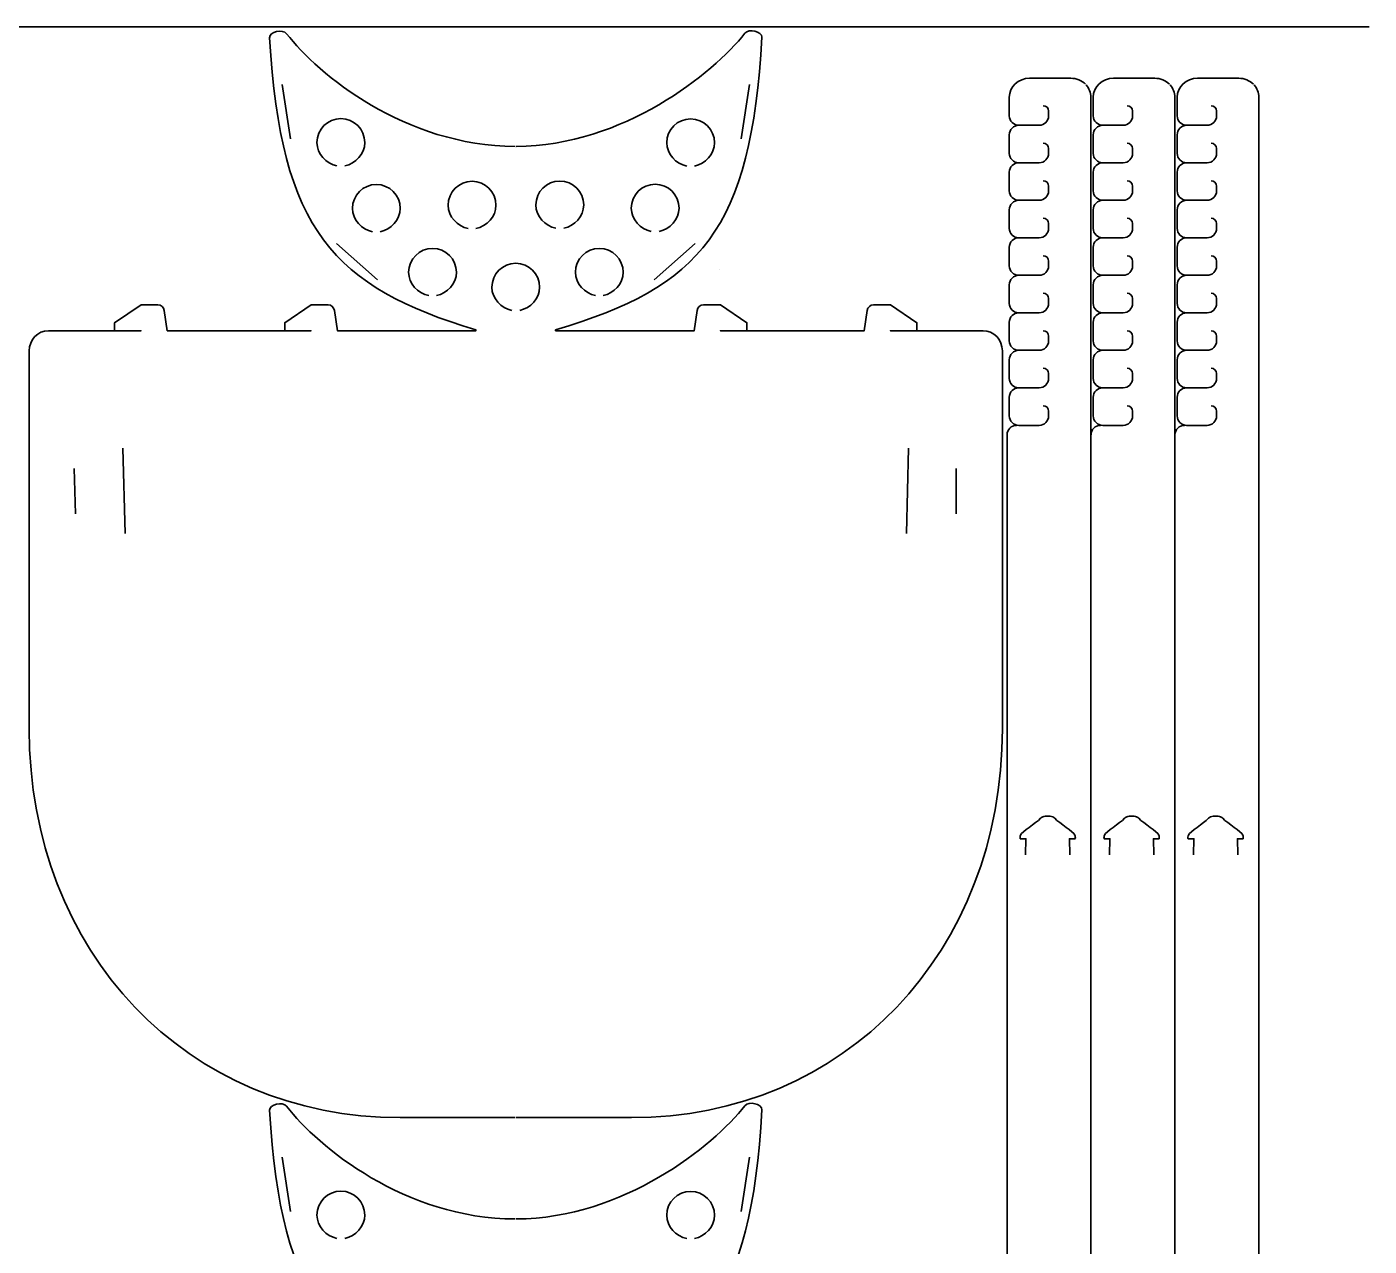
# Model space of a CAD drawing. Header units: inches. Extents: x 2019 to 3086, y -2762 to -1970.
# Drawn here: x 2665 to 3086.3, y -2385.7 to -2003.1 of the extents above; entities that cross this region are included whole.
import ezdxf

# ---------------------------------------------------------------- set-up
doc = ezdxf.new("R2010")
doc.units = ezdxf.units.IN
doc.header["$MEASUREMENT"] = 0
doc.layers.add('Layer 1', color=7, linetype='Continuous')

msp = doc.modelspace()

# ---------------------------------------------------------------- linework, layer by layer
at = {"layer": 'Layer 1', "color": 240, "lineweight": 35, "true_color": 0xed1c24}
msp.add_lwpolyline([(2019.47, -2003.07), (3086.27, -2003.07)], dxfattribs=at)
at = {"layer": 'Layer 1', "color": 179, "lineweight": 35, "true_color": 0x231f20}
for points in [[(2747.74, -2038.22), (2745.13, -2021.16)], [(2889.16, -2038.22), (2891.77, -2021.16)], [(2775.06, -2082.47), (2762.15, -2071.01)], [(2861.84, -2082.47), (2874.75, -2071.01)], [(2882.51, -2079.33), (2882.51, -2079.33)], [(2805.95, -2098.16), (2805.95, -2098.16)], [(2695.16, -2135.25), (2695.82, -2162.01)], [(2941.74, -2135.23), (2941.09, -2162)], [(2679.87, -2141.63), (2680.25, -2155.89)], [(2956.69, -2141.65), (2956.65, -2155.87)], [(2747.74, -2374.77), (2745.13, -2357.7)], [(2889.16, -2374.77), (2891.77, -2357.7)]]:
    msp.add_lwpolyline(points, dxfattribs=at)
for points, knots in [([(2818.25, -2040.57), (2783.63, -2040.48), (2756.4, -2017.96), (2746.53, -2005.22), (2745.36, -2003.71), (2741.08, -2004.56), (2741.19, -2006.48), (2744.66, -2066.98), (2761.36, -2084.66), (2805.95, -2098.16), (2805.95, -2098.16), (2805.95, -2098.42), (2805.95, -2098.42), (2805.95, -2098.42), (2762.46, -2098.42), (2762.46, -2098.42), (2762.46, -2098.42), (2762.46, -2098.41), (2762.46, -2098.41), (2762.46, -2098.41), (2761.53, -2092.03), (2761.53, -2092.03), (2761.39, -2091.05), (2760.54, -2090.32), (2759.55, -2090.32), (2759.55, -2090.32), (2754.24, -2090.32), (2754.24, -2090.32), (2754.24, -2090.32), (2745.93, -2095.94), (2745.93, -2095.94), (2745.93, -2095.94), (2745.93, -2098.41), (2745.93, -2098.41), (2745.93, -2098.41), (2754.24, -2098.41), (2754.24, -2098.41), (2754.24, -2098.41), (2754.24, -2098.42), (2754.24, -2098.42), (2754.24, -2098.42), (2709.08, -2098.42), (2709.08, -2098.42), (2709.08, -2098.42), (2709.08, -2098.41), (2709.08, -2098.41), (2709.08, -2098.41), (2708.14, -2092.03), (2708.14, -2092.03), (2708, -2091.05), (2707.16, -2090.32), (2706.17, -2090.32), (2706.17, -2090.32), (2700.86, -2090.32), (2700.86, -2090.32), (2700.86, -2090.32), (2692.55, -2095.94), (2692.55, -2095.94), (2692.55, -2095.94), (2692.55, -2098.41), (2692.55, -2098.41), (2692.55, -2098.41), (2700.86, -2098.41), (2700.86, -2098.41), (2700.86, -2098.41), (2700.86, -2098.42), (2700.86, -2098.42), (2700.86, -2098.42), (2671.8, -2098.42), (2671.8, -2098.42), (2668.46, -2098.42), (2665.75, -2101.26), (2665.75, -2104.77), (2665.75, -2104.77), (2665.75, -2223.34), (2665.75, -2223.34), (2665.75, -2293.48), (2715.37, -2345.34), (2782.17, -2345.34), (2782.17, -2345.34), (2818.29, -2345.34), (2818.29, -2345.34)], [0, 0, 0, 0, 1, 1, 1, 2, 2, 2, 3, 3, 3, 4, 4, 4, 5, 5, 5, 6, 6, 6, 7, 7, 7, 8, 8, 8, 9, 9, 9, 10, 10, 10, 11, 11, 11, 12, 12, 12, 13, 13, 13, 14, 14, 14, 15, 15, 15, 16, 16, 16, 17, 17, 17, 18, 18, 18, 19, 19, 19, 20, 20, 20, 21, 21, 21, 22, 22, 22, 23, 23, 23, 24, 24, 24, 25, 25, 25, 26, 26, 26, 27, 27, 27, 27]), ([(2818.59, -2345.34), (2818.59, -2345.34), (2854.74, -2345.34), (2854.74, -2345.34), (2921.54, -2345.34), (2971.15, -2293.48), (2971.15, -2223.34), (2971.15, -2223.34), (2971.15, -2104.77), (2971.15, -2104.77), (2971.15, -2101.26), (2968.44, -2098.42), (2965.1, -2098.42), (2965.1, -2098.42), (2936.04, -2098.42), (2936.04, -2098.42), (2936.04, -2098.42), (2936.04, -2098.41), (2936.04, -2098.41), (2936.04, -2098.41), (2944.36, -2098.41), (2944.36, -2098.41), (2944.36, -2098.41), (2944.36, -2095.94), (2944.36, -2095.94), (2944.36, -2095.94), (2936.04, -2090.32), (2936.04, -2090.32), (2936.04, -2090.32), (2930.74, -2090.32), (2930.74, -2090.32), (2929.75, -2090.32), (2928.9, -2091.05), (2928.76, -2092.03), (2928.76, -2092.03), (2927.82, -2098.41), (2927.82, -2098.41), (2927.82, -2098.41), (2927.82, -2098.42), (2927.82, -2098.42), (2927.82, -2098.42), (2882.66, -2098.42), (2882.66, -2098.42), (2882.66, -2098.42), (2882.66, -2098.41), (2882.66, -2098.41), (2882.66, -2098.41), (2890.97, -2098.41), (2890.97, -2098.41), (2890.97, -2098.41), (2890.97, -2095.94), (2890.97, -2095.94), (2890.97, -2095.94), (2882.66, -2090.32), (2882.66, -2090.32), (2882.66, -2090.32), (2877.35, -2090.32), (2877.35, -2090.32), (2876.36, -2090.32), (2875.52, -2091.05), (2875.38, -2092.03), (2875.38, -2092.03), (2874.44, -2098.41), (2874.44, -2098.41), (2874.44, -2098.41), (2874.44, -2098.42), (2874.44, -2098.42), (2874.44, -2098.42), (2830.95, -2098.42), (2830.95, -2098.42), (2830.95, -2098.42), (2830.95, -2098.16), (2830.95, -2098.16), (2876.54, -2084.66), (2892.24, -2066.83), (2895.72, -2006.33), (2895.74, -2004.43), (2891.57, -2003.57), (2890.39, -2005.06), (2880.36, -2017.67), (2852.29, -2040.48), (2818.55, -2040.57)], [0, 0, 0, 0, 1, 1, 1, 2, 2, 2, 3, 3, 3, 4, 4, 4, 5, 5, 5, 6, 6, 6, 7, 7, 7, 8, 8, 8, 9, 9, 9, 10, 10, 10, 11, 11, 11, 12, 12, 12, 13, 13, 13, 14, 14, 14, 15, 15, 15, 16, 16, 16, 17, 17, 17, 18, 18, 18, 19, 19, 19, 20, 20, 20, 21, 21, 21, 22, 22, 22, 23, 23, 23, 24, 24, 24, 25, 25, 25, 26, 26, 26, 27, 27, 27, 27]), ([(2983.97, -2027.81), (2984.91, -2027.81), (2985.67, -2028.57), (2985.67, -2029.5), (2985.67, -2029.5), (2985.67, -2030.99), (2985.67, -2030.99), (2985.67, -2032.63), (2984.34, -2033.95), (2982.71, -2033.95), (2982.71, -2033.95), (2976.29, -2033.95), (2976.29, -2033.95), (2974.66, -2033.95), (2973.33, -2032.63), (2973.33, -2030.99), (2973.33, -2030.99), (2973.33, -2030.86), (2973.33, -2030.86), (2973.33, -2030.86), (2973.33, -2030.99), (2973.33, -2030.99), (2973.33, -2030.99), (2973.33, -2025.15), (2973.33, -2025.15), (2973.33, -2025.15), (2973.34, -2025.11), (2973.34, -2025.11), (2973.34, -2025.11), (2973.34, -2025.15), (2973.34, -2025.15), (2973.34, -2021.86), (2976.18, -2019.2), (2979.69, -2019.2), (2979.69, -2019.2), (2979.68, -2019.2), (2979.68, -2019.2), (2979.68, -2019.2), (2992.62, -2019.2), (2992.62, -2019.2), (2994.44, -2019.2), (2996.08, -2019.92), (2997.24, -2021.07)], [0, 0, 0, 0, 1, 1, 1, 2, 2, 2, 3, 3, 3, 4, 4, 4, 5, 5, 5, 6, 6, 6, 7, 7, 7, 8, 8, 8, 9, 9, 9, 10, 10, 10, 11, 11, 11, 12, 12, 12, 13, 13, 13, 14, 14, 14, 14]), ([(2998.97, -2601.43), (2998.97, -2601.43), (2998.97, -2025.15), (2998.97, -2025.15), (2998.97, -2023.71), (2998.35, -2022.32), (2997.45, -2021.29)], [0, 0, 0, 0, 1, 1, 1, 2, 2, 2, 2]), ([(3010.32, -2027.81), (3011.26, -2027.81), (3012.02, -2028.57), (3012.02, -2029.5), (3012.02, -2029.5), (3012.02, -2030.99), (3012.02, -2030.99), (3012.02, -2032.63), (3010.69, -2033.95), (3009.05, -2033.95), (3009.05, -2033.95), (3002.64, -2033.95), (3002.64, -2033.95), (3001, -2033.95), (2999.68, -2032.63), (2999.68, -2030.99), (2999.68, -2030.99), (2999.68, -2030.86), (2999.68, -2030.86), (2999.68, -2030.86), (2999.68, -2030.99), (2999.68, -2030.99), (2999.68, -2030.99), (2999.68, -2025.15), (2999.68, -2025.15), (2999.68, -2025.15), (2999.68, -2025.11), (2999.68, -2025.11), (2999.68, -2025.11), (2999.68, -2025.15), (2999.68, -2025.15), (2999.68, -2021.86), (3002.53, -2019.2), (3006.03, -2019.2), (3006.03, -2019.2), (3006.02, -2019.2), (3006.02, -2019.2), (3006.02, -2019.2), (3018.97, -2019.2), (3018.97, -2019.2), (3020.79, -2019.2), (3022.43, -2019.92), (3023.59, -2021.07)], [0, 0, 0, 0, 1, 1, 1, 2, 2, 2, 3, 3, 3, 4, 4, 4, 5, 5, 5, 6, 6, 6, 7, 7, 7, 8, 8, 8, 9, 9, 9, 10, 10, 10, 11, 11, 11, 12, 12, 12, 13, 13, 13, 14, 14, 14, 14]), ([(3025.32, -2601.43), (3025.32, -2601.43), (3025.32, -2025.15), (3025.32, -2025.15), (3025.32, -2023.71), (3024.7, -2022.32), (3023.79, -2021.29)], [0, 0, 0, 0, 1, 1, 1, 2, 2, 2, 2]), ([(3036.67, -2027.81), (3037.61, -2027.81), (3038.37, -2028.57), (3038.37, -2029.5), (3038.37, -2029.5), (3038.37, -2030.99), (3038.37, -2030.99), (3038.37, -2032.63), (3037.04, -2033.95), (3035.4, -2033.95), (3035.4, -2033.95), (3028.99, -2033.95), (3028.99, -2033.95), (3027.35, -2033.95), (3026.02, -2032.63), (3026.02, -2030.99), (3026.02, -2030.99), (3026.02, -2030.86), (3026.02, -2030.86), (3026.02, -2030.86), (3026.02, -2030.99), (3026.02, -2030.99), (3026.02, -2030.99), (3026.02, -2025.15), (3026.02, -2025.15), (3026.02, -2025.15), (3026.03, -2025.11), (3026.03, -2025.11), (3026.03, -2025.11), (3026.03, -2025.15), (3026.03, -2025.15), (3026.03, -2021.86), (3028.88, -2019.2), (3032.38, -2019.2), (3032.38, -2019.2), (3032.37, -2019.2), (3032.37, -2019.2), (3032.37, -2019.2), (3045.32, -2019.2), (3045.32, -2019.2), (3047.14, -2019.2), (3048.78, -2019.92), (3049.93, -2021.07)], [0, 0, 0, 0, 1, 1, 1, 2, 2, 2, 3, 3, 3, 4, 4, 4, 5, 5, 5, 6, 6, 6, 7, 7, 7, 8, 8, 8, 9, 9, 9, 10, 10, 10, 11, 11, 11, 12, 12, 12, 13, 13, 13, 14, 14, 14, 14]), ([(3051.67, -2601.43), (3051.67, -2601.43), (3051.67, -2025.15), (3051.67, -2025.15), (3051.67, -2023.71), (3051.05, -2022.32), (3050.14, -2021.29)], [0, 0, 0, 0, 1, 1, 1, 2, 2, 2, 2]), ([(2764.8, -2046.7), (2768.18, -2045.97), (2771.07, -2042.97), (2771.07, -2039.37), (2771.07, -2035.23), (2767.72, -2031.87), (2763.57, -2031.87), (2759.43, -2031.87), (2756.07, -2035.23), (2756.07, -2039.37), (2756.07, -2042.97), (2758.96, -2045.97), (2762.34, -2046.7)], [0, 0, 0, 0, 1, 1, 1, 2, 2, 2, 3, 3, 3, 4, 4, 4, 4]), ([(2874.56, -2046.77), (2877.94, -2046.04), (2880.83, -2043.03), (2880.83, -2039.44), (2880.83, -2035.29), (2877.47, -2031.94), (2873.33, -2031.94), (2869.19, -2031.94), (2865.83, -2035.29), (2865.83, -2039.44), (2865.83, -2043.03), (2868.72, -2046.04), (2872.1, -2046.77)], [0, 0, 0, 0, 1, 1, 1, 2, 2, 2, 3, 3, 3, 4, 4, 4, 4]), ([(2983.97, -2039.58), (2984.91, -2039.58), (2985.67, -2040.34), (2985.67, -2041.27), (2985.67, -2041.27), (2985.67, -2042.76), (2985.67, -2042.76), (2985.67, -2044.39), (2984.34, -2045.72), (2982.71, -2045.72), (2982.71, -2045.72), (2976.29, -2045.72), (2976.29, -2045.72), (2974.66, -2045.72), (2973.33, -2044.39), (2973.33, -2042.76), (2973.33, -2042.76), (2973.33, -2042.63), (2973.33, -2042.63), (2973.33, -2042.63), (2973.33, -2042.76), (2973.33, -2042.76), (2973.33, -2042.76), (2973.33, -2036.92), (2973.33, -2036.92), (2973.33, -2035.28), (2974.66, -2033.95), (2976.29, -2033.95)], [0, 0, 0, 0, 1, 1, 1, 2, 2, 2, 3, 3, 3, 4, 4, 4, 5, 5, 5, 6, 6, 6, 7, 7, 7, 8, 8, 8, 9, 9, 9, 9]), ([(3010.32, -2039.58), (3011.26, -2039.58), (3012.02, -2040.34), (3012.02, -2041.27), (3012.02, -2041.27), (3012.02, -2042.76), (3012.02, -2042.76), (3012.02, -2044.39), (3010.69, -2045.72), (3009.05, -2045.72), (3009.05, -2045.72), (3002.64, -2045.72), (3002.64, -2045.72), (3001, -2045.72), (2999.68, -2044.39), (2999.68, -2042.76), (2999.68, -2042.76), (2999.68, -2042.63), (2999.68, -2042.63), (2999.68, -2042.63), (2999.68, -2042.76), (2999.68, -2042.76), (2999.68, -2042.76), (2999.68, -2036.92), (2999.68, -2036.92), (2999.68, -2035.28), (3001, -2033.95), (3002.64, -2033.95)], [0, 0, 0, 0, 1, 1, 1, 2, 2, 2, 3, 3, 3, 4, 4, 4, 5, 5, 5, 6, 6, 6, 7, 7, 7, 8, 8, 8, 9, 9, 9, 9]), ([(3036.67, -2039.58), (3037.61, -2039.58), (3038.37, -2040.34), (3038.37, -2041.27), (3038.37, -2041.27), (3038.37, -2042.76), (3038.37, -2042.76), (3038.37, -2044.39), (3037.04, -2045.72), (3035.4, -2045.72), (3035.4, -2045.72), (3028.99, -2045.72), (3028.99, -2045.72), (3027.35, -2045.72), (3026.02, -2044.39), (3026.02, -2042.76), (3026.02, -2042.76), (3026.02, -2042.63), (3026.02, -2042.63), (3026.02, -2042.63), (3026.02, -2042.76), (3026.02, -2042.76), (3026.02, -2042.76), (3026.02, -2036.92), (3026.02, -2036.92), (3026.02, -2035.28), (3027.35, -2033.95), (3028.99, -2033.95)], [0, 0, 0, 0, 1, 1, 1, 2, 2, 2, 3, 3, 3, 4, 4, 4, 5, 5, 5, 6, 6, 6, 7, 7, 7, 8, 8, 8, 9, 9, 9, 9]), ([(2983.97, -2051.35), (2984.91, -2051.35), (2985.67, -2052.11), (2985.67, -2053.04), (2985.67, -2053.04), (2985.67, -2054.53), (2985.67, -2054.53), (2985.67, -2056.16), (2984.34, -2057.49), (2982.71, -2057.49), (2982.71, -2057.49), (2976.29, -2057.49), (2976.29, -2057.49), (2974.66, -2057.49), (2973.33, -2056.16), (2973.33, -2054.53), (2973.33, -2054.53), (2973.33, -2054.4), (2973.33, -2054.4), (2973.33, -2054.4), (2973.33, -2054.53), (2973.33, -2054.53), (2973.33, -2054.53), (2973.33, -2048.69), (2973.33, -2048.69), (2973.33, -2047.05), (2974.66, -2045.72), (2976.29, -2045.72)], [0, 0, 0, 0, 1, 1, 1, 2, 2, 2, 3, 3, 3, 4, 4, 4, 5, 5, 5, 6, 6, 6, 7, 7, 7, 8, 8, 8, 9, 9, 9, 9]), ([(3010.32, -2051.35), (3011.26, -2051.35), (3012.02, -2052.11), (3012.02, -2053.04), (3012.02, -2053.04), (3012.02, -2054.53), (3012.02, -2054.53), (3012.02, -2056.16), (3010.69, -2057.49), (3009.05, -2057.49), (3009.05, -2057.49), (3002.64, -2057.49), (3002.64, -2057.49), (3001, -2057.49), (2999.68, -2056.16), (2999.68, -2054.53), (2999.68, -2054.53), (2999.68, -2054.4), (2999.68, -2054.4), (2999.68, -2054.4), (2999.68, -2054.53), (2999.68, -2054.53), (2999.68, -2054.53), (2999.68, -2048.69), (2999.68, -2048.69), (2999.68, -2047.05), (3001, -2045.72), (3002.64, -2045.72)], [0, 0, 0, 0, 1, 1, 1, 2, 2, 2, 3, 3, 3, 4, 4, 4, 5, 5, 5, 6, 6, 6, 7, 7, 7, 8, 8, 8, 9, 9, 9, 9]), ([(3036.67, -2051.35), (3037.61, -2051.35), (3038.37, -2052.11), (3038.37, -2053.04), (3038.37, -2053.04), (3038.37, -2054.53), (3038.37, -2054.53), (3038.37, -2056.16), (3037.04, -2057.49), (3035.4, -2057.49), (3035.4, -2057.49), (3028.99, -2057.49), (3028.99, -2057.49), (3027.35, -2057.49), (3026.02, -2056.16), (3026.02, -2054.53), (3026.02, -2054.53), (3026.02, -2054.4), (3026.02, -2054.4), (3026.02, -2054.4), (3026.02, -2054.53), (3026.02, -2054.53), (3026.02, -2054.53), (3026.02, -2048.69), (3026.02, -2048.69), (3026.02, -2047.05), (3027.35, -2045.72), (3028.99, -2045.72)], [0, 0, 0, 0, 1, 1, 1, 2, 2, 2, 3, 3, 3, 4, 4, 4, 5, 5, 5, 6, 6, 6, 7, 7, 7, 8, 8, 8, 9, 9, 9, 9]), ([(2833.5, -2066.29), (2836.88, -2065.57), (2839.77, -2062.56), (2839.77, -2058.96), (2839.77, -2054.82), (2836.41, -2051.46), (2832.27, -2051.46), (2828.13, -2051.46), (2824.77, -2054.82), (2824.77, -2058.96), (2824.77, -2062.56), (2827.66, -2065.57), (2831.04, -2066.29)], [0, 0, 0, 0, 1, 1, 1, 2, 2, 2, 3, 3, 3, 4, 4, 4, 4]), ([(2775.93, -2067.36), (2779.31, -2066.64), (2782.2, -2063.63), (2782.2, -2060.03), (2782.2, -2055.89), (2778.84, -2052.53), (2774.7, -2052.53), (2770.56, -2052.53), (2767.2, -2055.89), (2767.2, -2060.03), (2767.2, -2063.63), (2770.09, -2066.64), (2773.47, -2067.36)], [0, 0, 0, 0, 1, 1, 1, 2, 2, 2, 3, 3, 3, 4, 4, 4, 4]), ([(2805.97, -2066.36), (2809.35, -2065.64), (2812.24, -2062.63), (2812.24, -2059.03), (2812.24, -2054.89), (2808.89, -2051.53), (2804.74, -2051.53), (2800.6, -2051.53), (2797.24, -2054.89), (2797.24, -2059.03), (2797.24, -2062.63), (2800.13, -2065.64), (2803.51, -2066.36)], [0, 0, 0, 0, 1, 1, 1, 2, 2, 2, 3, 3, 3, 4, 4, 4, 4]), ([(2863.43, -2067.29), (2866.82, -2066.57), (2869.7, -2063.56), (2869.7, -2059.96), (2869.7, -2055.82), (2866.35, -2052.46), (2862.2, -2052.46), (2858.06, -2052.46), (2854.7, -2055.82), (2854.7, -2059.96), (2854.7, -2063.56), (2857.59, -2066.57), (2860.97, -2067.29)], [0, 0, 0, 0, 1, 1, 1, 2, 2, 2, 3, 3, 3, 4, 4, 4, 4]), ([(2983.97, -2063.12), (2984.91, -2063.12), (2985.67, -2063.88), (2985.67, -2064.81), (2985.67, -2064.81), (2985.67, -2066.3), (2985.67, -2066.3), (2985.67, -2067.93), (2984.34, -2069.26), (2982.71, -2069.26), (2982.71, -2069.26), (2976.29, -2069.26), (2976.29, -2069.26), (2974.66, -2069.26), (2973.33, -2067.93), (2973.33, -2066.3), (2973.33, -2066.3), (2973.33, -2066.17), (2973.33, -2066.17), (2973.33, -2066.17), (2973.33, -2066.3), (2973.33, -2066.3), (2973.33, -2066.3), (2973.33, -2060.46), (2973.33, -2060.46), (2973.33, -2058.82), (2974.66, -2057.49), (2976.29, -2057.49)], [0, 0, 0, 0, 1, 1, 1, 2, 2, 2, 3, 3, 3, 4, 4, 4, 5, 5, 5, 6, 6, 6, 7, 7, 7, 8, 8, 8, 9, 9, 9, 9]), ([(3010.32, -2063.12), (3011.26, -2063.12), (3012.02, -2063.88), (3012.02, -2064.81), (3012.02, -2064.81), (3012.02, -2066.3), (3012.02, -2066.3), (3012.02, -2067.93), (3010.69, -2069.26), (3009.05, -2069.26), (3009.05, -2069.26), (3002.64, -2069.26), (3002.64, -2069.26), (3001, -2069.26), (2999.68, -2067.93), (2999.68, -2066.3), (2999.68, -2066.3), (2999.68, -2066.17), (2999.68, -2066.17), (2999.68, -2066.17), (2999.68, -2066.3), (2999.68, -2066.3), (2999.68, -2066.3), (2999.68, -2060.46), (2999.68, -2060.46), (2999.68, -2058.82), (3001, -2057.49), (3002.64, -2057.49)], [0, 0, 0, 0, 1, 1, 1, 2, 2, 2, 3, 3, 3, 4, 4, 4, 5, 5, 5, 6, 6, 6, 7, 7, 7, 8, 8, 8, 9, 9, 9, 9]), ([(3036.67, -2063.12), (3037.61, -2063.12), (3038.37, -2063.88), (3038.37, -2064.81), (3038.37, -2064.81), (3038.37, -2066.3), (3038.37, -2066.3), (3038.37, -2067.93), (3037.04, -2069.26), (3035.4, -2069.26), (3035.4, -2069.26), (3028.99, -2069.26), (3028.99, -2069.26), (3027.35, -2069.26), (3026.02, -2067.93), (3026.02, -2066.3), (3026.02, -2066.3), (3026.02, -2066.17), (3026.02, -2066.17), (3026.02, -2066.17), (3026.02, -2066.3), (3026.02, -2066.3), (3026.02, -2066.3), (3026.02, -2060.46), (3026.02, -2060.46), (3026.02, -2058.82), (3027.35, -2057.49), (3028.99, -2057.49)], [0, 0, 0, 0, 1, 1, 1, 2, 2, 2, 3, 3, 3, 4, 4, 4, 5, 5, 5, 6, 6, 6, 7, 7, 7, 8, 8, 8, 9, 9, 9, 9]), ([(2983.97, -2074.88), (2984.91, -2074.88), (2985.67, -2075.64), (2985.67, -2076.58), (2985.67, -2076.58), (2985.67, -2078.07), (2985.67, -2078.07), (2985.67, -2079.7), (2984.34, -2081.03), (2982.71, -2081.03), (2982.71, -2081.03), (2976.29, -2081.03), (2976.29, -2081.03), (2974.66, -2081.03), (2973.33, -2079.7), (2973.33, -2078.07), (2973.33, -2078.07), (2973.33, -2077.94), (2973.33, -2077.94), (2973.33, -2077.94), (2973.33, -2078.07), (2973.33, -2078.07), (2973.33, -2078.07), (2973.33, -2072.23), (2973.33, -2072.23), (2973.33, -2070.59), (2974.66, -2069.26), (2976.29, -2069.26)], [0, 0, 0, 0, 1, 1, 1, 2, 2, 2, 3, 3, 3, 4, 4, 4, 5, 5, 5, 6, 6, 6, 7, 7, 7, 8, 8, 8, 9, 9, 9, 9]), ([(3010.32, -2074.88), (3011.26, -2074.88), (3012.02, -2075.64), (3012.02, -2076.58), (3012.02, -2076.58), (3012.02, -2078.07), (3012.02, -2078.07), (3012.02, -2079.7), (3010.69, -2081.03), (3009.05, -2081.03), (3009.05, -2081.03), (3002.64, -2081.03), (3002.64, -2081.03), (3001, -2081.03), (2999.68, -2079.7), (2999.68, -2078.07), (2999.68, -2078.07), (2999.68, -2077.94), (2999.68, -2077.94), (2999.68, -2077.94), (2999.68, -2078.07), (2999.68, -2078.07), (2999.68, -2078.07), (2999.68, -2072.23), (2999.68, -2072.23), (2999.68, -2070.59), (3001, -2069.26), (3002.64, -2069.26)], [0, 0, 0, 0, 1, 1, 1, 2, 2, 2, 3, 3, 3, 4, 4, 4, 5, 5, 5, 6, 6, 6, 7, 7, 7, 8, 8, 8, 9, 9, 9, 9]), ([(3036.67, -2074.88), (3037.61, -2074.88), (3038.37, -2075.64), (3038.37, -2076.58), (3038.37, -2076.58), (3038.37, -2078.07), (3038.37, -2078.07), (3038.37, -2079.7), (3037.04, -2081.03), (3035.4, -2081.03), (3035.4, -2081.03), (3028.99, -2081.03), (3028.99, -2081.03), (3027.35, -2081.03), (3026.02, -2079.7), (3026.02, -2078.07), (3026.02, -2078.07), (3026.02, -2077.94), (3026.02, -2077.94), (3026.02, -2077.94), (3026.02, -2078.07), (3026.02, -2078.07), (3026.02, -2078.07), (3026.02, -2072.23), (3026.02, -2072.23), (3026.02, -2070.59), (3027.35, -2069.26), (3028.99, -2069.26)], [0, 0, 0, 0, 1, 1, 1, 2, 2, 2, 3, 3, 3, 4, 4, 4, 5, 5, 5, 6, 6, 6, 7, 7, 7, 8, 8, 8, 9, 9, 9, 9]), ([(2793.57, -2087.42), (2796.96, -2086.7), (2799.84, -2083.69), (2799.84, -2080.09), (2799.84, -2075.95), (2796.49, -2072.59), (2792.34, -2072.59), (2788.2, -2072.59), (2784.84, -2075.95), (2784.84, -2080.09), (2784.84, -2083.69), (2787.73, -2086.7), (2791.12, -2087.42)], [0, 0, 0, 0, 1, 1, 1, 2, 2, 2, 3, 3, 3, 4, 4, 4, 4]), ([(2845.9, -2087.42), (2849.28, -2086.7), (2852.17, -2083.69), (2852.17, -2080.09), (2852.17, -2075.95), (2848.81, -2072.59), (2844.67, -2072.59), (2840.53, -2072.59), (2837.17, -2075.95), (2837.17, -2080.09), (2837.17, -2083.69), (2840.06, -2086.7), (2843.44, -2087.42)], [0, 0, 0, 0, 1, 1, 1, 2, 2, 2, 3, 3, 3, 4, 4, 4, 4]), ([(2819.68, -2092.08), (2823.06, -2091.35), (2825.95, -2088.35), (2825.95, -2084.75), (2825.95, -2080.61), (2822.59, -2077.25), (2818.45, -2077.25), (2814.31, -2077.25), (2810.95, -2080.61), (2810.95, -2084.75), (2810.95, -2088.35), (2813.84, -2091.35), (2817.22, -2092.08)], [0, 0, 0, 0, 1, 1, 1, 2, 2, 2, 3, 3, 3, 4, 4, 4, 4]), ([(2983.97, -2086.65), (2984.91, -2086.65), (2985.67, -2087.41), (2985.67, -2088.35), (2985.67, -2088.35), (2985.67, -2089.83), (2985.67, -2089.83), (2985.67, -2091.47), (2984.34, -2092.8), (2982.71, -2092.8), (2982.71, -2092.8), (2976.29, -2092.8), (2976.29, -2092.8), (2974.66, -2092.8), (2973.33, -2091.47), (2973.33, -2089.83), (2973.33, -2089.83), (2973.33, -2089.71), (2973.33, -2089.71), (2973.33, -2089.71), (2973.33, -2089.83), (2973.33, -2089.83), (2973.33, -2089.83), (2973.33, -2084), (2973.33, -2084), (2973.33, -2082.36), (2974.66, -2081.03), (2976.29, -2081.03)], [0, 0, 0, 0, 1, 1, 1, 2, 2, 2, 3, 3, 3, 4, 4, 4, 5, 5, 5, 6, 6, 6, 7, 7, 7, 8, 8, 8, 9, 9, 9, 9]), ([(3010.32, -2086.65), (3011.26, -2086.65), (3012.02, -2087.41), (3012.02, -2088.35), (3012.02, -2088.35), (3012.02, -2089.83), (3012.02, -2089.83), (3012.02, -2091.47), (3010.69, -2092.8), (3009.05, -2092.8), (3009.05, -2092.8), (3002.64, -2092.8), (3002.64, -2092.8), (3001, -2092.8), (2999.68, -2091.47), (2999.68, -2089.83), (2999.68, -2089.83), (2999.68, -2089.71), (2999.68, -2089.71), (2999.68, -2089.71), (2999.68, -2089.83), (2999.68, -2089.83), (2999.68, -2089.83), (2999.68, -2084), (2999.68, -2084), (2999.68, -2082.36), (3001, -2081.03), (3002.64, -2081.03)], [0, 0, 0, 0, 1, 1, 1, 2, 2, 2, 3, 3, 3, 4, 4, 4, 5, 5, 5, 6, 6, 6, 7, 7, 7, 8, 8, 8, 9, 9, 9, 9]), ([(3036.67, -2086.65), (3037.61, -2086.65), (3038.37, -2087.41), (3038.37, -2088.35), (3038.37, -2088.35), (3038.37, -2089.83), (3038.37, -2089.83), (3038.37, -2091.47), (3037.04, -2092.8), (3035.4, -2092.8), (3035.4, -2092.8), (3028.99, -2092.8), (3028.99, -2092.8), (3027.35, -2092.8), (3026.02, -2091.47), (3026.02, -2089.83), (3026.02, -2089.83), (3026.02, -2089.71), (3026.02, -2089.71), (3026.02, -2089.71), (3026.02, -2089.83), (3026.02, -2089.83), (3026.02, -2089.83), (3026.02, -2084), (3026.02, -2084), (3026.02, -2082.36), (3027.35, -2081.03), (3028.99, -2081.03)], [0, 0, 0, 0, 1, 1, 1, 2, 2, 2, 3, 3, 3, 4, 4, 4, 5, 5, 5, 6, 6, 6, 7, 7, 7, 8, 8, 8, 9, 9, 9, 9]), ([(2983.97, -2098.42), (2984.91, -2098.42), (2985.67, -2099.18), (2985.67, -2100.12), (2985.67, -2100.12), (2985.67, -2101.6), (2985.67, -2101.6), (2985.67, -2103.24), (2984.34, -2104.57), (2982.71, -2104.57), (2982.71, -2104.57), (2976.29, -2104.57), (2976.29, -2104.57), (2974.66, -2104.57), (2973.33, -2103.24), (2973.33, -2101.6), (2973.33, -2101.6), (2973.33, -2101.47), (2973.33, -2101.47), (2973.33, -2101.47), (2973.33, -2101.6), (2973.33, -2101.6), (2973.33, -2101.6), (2973.33, -2095.77), (2973.33, -2095.77), (2973.33, -2094.13), (2974.66, -2092.8), (2976.29, -2092.8)], [0, 0, 0, 0, 1, 1, 1, 2, 2, 2, 3, 3, 3, 4, 4, 4, 5, 5, 5, 6, 6, 6, 7, 7, 7, 8, 8, 8, 9, 9, 9, 9]), ([(3010.32, -2098.42), (3011.26, -2098.42), (3012.02, -2099.18), (3012.02, -2100.12), (3012.02, -2100.12), (3012.02, -2101.6), (3012.02, -2101.6), (3012.02, -2103.24), (3010.69, -2104.57), (3009.05, -2104.57), (3009.05, -2104.57), (3002.64, -2104.57), (3002.64, -2104.57), (3001, -2104.57), (2999.68, -2103.24), (2999.68, -2101.6), (2999.68, -2101.6), (2999.68, -2101.47), (2999.68, -2101.47), (2999.68, -2101.47), (2999.68, -2101.6), (2999.68, -2101.6), (2999.68, -2101.6), (2999.68, -2095.77), (2999.68, -2095.77), (2999.68, -2094.13), (3001, -2092.8), (3002.64, -2092.8)], [0, 0, 0, 0, 1, 1, 1, 2, 2, 2, 3, 3, 3, 4, 4, 4, 5, 5, 5, 6, 6, 6, 7, 7, 7, 8, 8, 8, 9, 9, 9, 9]), ([(3036.67, -2098.42), (3037.61, -2098.42), (3038.37, -2099.18), (3038.37, -2100.12), (3038.37, -2100.12), (3038.37, -2101.6), (3038.37, -2101.6), (3038.37, -2103.24), (3037.04, -2104.57), (3035.4, -2104.57), (3035.4, -2104.57), (3028.99, -2104.57), (3028.99, -2104.57), (3027.35, -2104.57), (3026.02, -2103.24), (3026.02, -2101.6), (3026.02, -2101.6), (3026.02, -2101.47), (3026.02, -2101.47), (3026.02, -2101.47), (3026.02, -2101.6), (3026.02, -2101.6), (3026.02, -2101.6), (3026.02, -2095.77), (3026.02, -2095.77), (3026.02, -2094.13), (3027.35, -2092.8), (3028.99, -2092.8)], [0, 0, 0, 0, 1, 1, 1, 2, 2, 2, 3, 3, 3, 4, 4, 4, 5, 5, 5, 6, 6, 6, 7, 7, 7, 8, 8, 8, 9, 9, 9, 9]), ([(2983.97, -2110.19), (2984.91, -2110.19), (2985.67, -2110.95), (2985.67, -2111.89), (2985.67, -2111.89), (2985.67, -2113.37), (2985.67, -2113.37), (2985.67, -2115.01), (2984.34, -2116.34), (2982.71, -2116.34), (2982.71, -2116.34), (2976.29, -2116.34), (2976.29, -2116.34), (2974.66, -2116.34), (2973.33, -2115.01), (2973.33, -2113.37), (2973.33, -2113.37), (2973.33, -2113.24), (2973.33, -2113.24), (2973.33, -2113.24), (2973.33, -2113.37), (2973.33, -2113.37), (2973.33, -2113.37), (2973.33, -2107.54), (2973.33, -2107.54), (2973.33, -2105.9), (2974.66, -2104.57), (2976.29, -2104.57)], [0, 0, 0, 0, 1, 1, 1, 2, 2, 2, 3, 3, 3, 4, 4, 4, 5, 5, 5, 6, 6, 6, 7, 7, 7, 8, 8, 8, 9, 9, 9, 9]), ([(3010.32, -2110.19), (3011.26, -2110.19), (3012.02, -2110.95), (3012.02, -2111.89), (3012.02, -2111.89), (3012.02, -2113.37), (3012.02, -2113.37), (3012.02, -2115.01), (3010.69, -2116.34), (3009.05, -2116.34), (3009.05, -2116.34), (3002.64, -2116.34), (3002.64, -2116.34), (3001, -2116.34), (2999.68, -2115.01), (2999.68, -2113.37), (2999.68, -2113.37), (2999.68, -2113.24), (2999.68, -2113.24), (2999.68, -2113.24), (2999.68, -2113.37), (2999.68, -2113.37), (2999.68, -2113.37), (2999.68, -2107.54), (2999.68, -2107.54), (2999.68, -2105.9), (3001, -2104.57), (3002.64, -2104.57)], [0, 0, 0, 0, 1, 1, 1, 2, 2, 2, 3, 3, 3, 4, 4, 4, 5, 5, 5, 6, 6, 6, 7, 7, 7, 8, 8, 8, 9, 9, 9, 9]), ([(3036.67, -2110.19), (3037.61, -2110.19), (3038.37, -2110.95), (3038.37, -2111.89), (3038.37, -2111.89), (3038.37, -2113.37), (3038.37, -2113.37), (3038.37, -2115.01), (3037.04, -2116.34), (3035.4, -2116.34), (3035.4, -2116.34), (3028.99, -2116.34), (3028.99, -2116.34), (3027.35, -2116.34), (3026.02, -2115.01), (3026.02, -2113.37), (3026.02, -2113.37), (3026.02, -2113.24), (3026.02, -2113.24), (3026.02, -2113.24), (3026.02, -2113.37), (3026.02, -2113.37), (3026.02, -2113.37), (3026.02, -2107.54), (3026.02, -2107.54), (3026.02, -2105.9), (3027.35, -2104.57), (3028.99, -2104.57)], [0, 0, 0, 0, 1, 1, 1, 2, 2, 2, 3, 3, 3, 4, 4, 4, 5, 5, 5, 6, 6, 6, 7, 7, 7, 8, 8, 8, 9, 9, 9, 9]), ([(2983.97, -2121.96), (2984.91, -2121.96), (2985.67, -2122.72), (2985.67, -2123.66), (2985.67, -2123.66), (2985.67, -2125.14), (2985.67, -2125.14), (2985.67, -2126.78), (2984.34, -2128.11), (2982.71, -2128.11), (2982.71, -2128.11), (2976.29, -2128.11), (2976.29, -2128.11), (2974.66, -2128.11), (2973.33, -2126.78), (2973.33, -2125.14), (2973.33, -2125.14), (2973.33, -2125.01), (2973.33, -2125.01), (2973.33, -2125.01), (2973.33, -2125.14), (2973.33, -2125.14), (2973.33, -2125.14), (2973.33, -2119.3), (2973.33, -2119.3), (2973.33, -2117.67), (2974.66, -2116.34), (2976.29, -2116.34)], [0, 0, 0, 0, 1, 1, 1, 2, 2, 2, 3, 3, 3, 4, 4, 4, 5, 5, 5, 6, 6, 6, 7, 7, 7, 8, 8, 8, 9, 9, 9, 9]), ([(3010.32, -2121.96), (3011.26, -2121.96), (3012.02, -2122.72), (3012.02, -2123.66), (3012.02, -2123.66), (3012.02, -2125.14), (3012.02, -2125.14), (3012.02, -2126.78), (3010.69, -2128.11), (3009.05, -2128.11), (3009.05, -2128.11), (3002.64, -2128.11), (3002.64, -2128.11), (3001, -2128.11), (2999.68, -2126.78), (2999.68, -2125.14), (2999.68, -2125.14), (2999.68, -2125.01), (2999.68, -2125.01), (2999.68, -2125.01), (2999.68, -2125.14), (2999.68, -2125.14), (2999.68, -2125.14), (2999.68, -2119.3), (2999.68, -2119.3), (2999.68, -2117.67), (3001, -2116.34), (3002.64, -2116.34)], [0, 0, 0, 0, 1, 1, 1, 2, 2, 2, 3, 3, 3, 4, 4, 4, 5, 5, 5, 6, 6, 6, 7, 7, 7, 8, 8, 8, 9, 9, 9, 9]), ([(3036.67, -2121.96), (3037.61, -2121.96), (3038.37, -2122.72), (3038.37, -2123.66), (3038.37, -2123.66), (3038.37, -2125.14), (3038.37, -2125.14), (3038.37, -2126.78), (3037.04, -2128.11), (3035.4, -2128.11), (3035.4, -2128.11), (3028.99, -2128.11), (3028.99, -2128.11), (3027.35, -2128.11), (3026.02, -2126.78), (3026.02, -2125.14), (3026.02, -2125.14), (3026.02, -2125.01), (3026.02, -2125.01), (3026.02, -2125.01), (3026.02, -2125.14), (3026.02, -2125.14), (3026.02, -2125.14), (3026.02, -2119.3), (3026.02, -2119.3), (3026.02, -2117.67), (3027.35, -2116.34), (3028.99, -2116.34)], [0, 0, 0, 0, 1, 1, 1, 2, 2, 2, 3, 3, 3, 4, 4, 4, 5, 5, 5, 6, 6, 6, 7, 7, 7, 8, 8, 8, 9, 9, 9, 9]), ([(2975.6, -2128.11), (2973.96, -2128.11), (2972.63, -2129.44), (2972.63, -2131.07), (2972.63, -2131.07), (2972.63, -2707.32), (2972.63, -2707.32), (2972.63, -2708.76), (2973.24, -2710.15), (2974.15, -2711.18)], [0, 0, 0, 0, 1, 1, 1, 2, 2, 2, 3, 3, 3, 3]), ([(2978.45, -2262.85), (2978.45, -2262.85), (2978.55, -2257.82), (2978.55, -2257.82), (2978.55, -2257.82), (2976.79, -2257.82), (2976.79, -2257.82), (2976.58, -2257.82), (2976.78, -2256.9), (2976.86, -2256.7), (2977.32, -2255.6), (2981.63, -2253.04), (2983.16, -2251.4), (2983.54, -2250.99), (2984.06, -2250.76), (2984.62, -2250.76), (2984.62, -2250.76), (2986.15, -2250.76), (2986.15, -2250.76), (2986.71, -2250.76), (2987.24, -2250.99), (2987.61, -2251.4), (2989.14, -2253.04), (2993.45, -2255.6), (2993.91, -2256.7), (2993.99, -2256.9), (2994.2, -2257.82), (2993.98, -2257.82), (2993.98, -2257.82), (2992.22, -2257.82), (2992.22, -2257.82), (2992.22, -2257.82), (2992.32, -2262.85), (2992.32, -2262.85)], [0, 0, 0, 0, 1, 1, 1, 2, 2, 2, 3, 3, 3, 4, 4, 4, 5, 5, 5, 6, 6, 6, 7, 7, 7, 8, 8, 8, 9, 9, 9, 10, 10, 10, 11, 11, 11, 11]), ([(3004.8, -2262.85), (3004.8, -2262.85), (3004.9, -2257.82), (3004.9, -2257.82), (3004.9, -2257.82), (3003.14, -2257.82), (3003.14, -2257.82), (3002.92, -2257.82), (3003.13, -2256.9), (3003.21, -2256.7), (3003.67, -2255.6), (3007.98, -2253.04), (3009.51, -2251.4), (3009.88, -2250.99), (3010.41, -2250.76), (3010.97, -2250.76), (3010.97, -2250.76), (3012.5, -2250.76), (3012.5, -2250.76), (3013.05, -2250.76), (3013.58, -2250.99), (3013.96, -2251.4), (3015.49, -2253.04), (3019.8, -2255.6), (3020.26, -2256.7), (3020.34, -2256.9), (3020.54, -2257.82), (3020.33, -2257.82), (3020.33, -2257.82), (3018.57, -2257.82), (3018.57, -2257.82), (3018.57, -2257.82), (3018.67, -2262.85), (3018.67, -2262.85)], [0, 0, 0, 0, 1, 1, 1, 2, 2, 2, 3, 3, 3, 4, 4, 4, 5, 5, 5, 6, 6, 6, 7, 7, 7, 8, 8, 8, 9, 9, 9, 10, 10, 10, 11, 11, 11, 11]), ([(3031.14, -2262.85), (3031.14, -2262.85), (3031.25, -2257.82), (3031.25, -2257.82), (3031.25, -2257.82), (3029.48, -2257.82), (3029.48, -2257.82), (3029.27, -2257.82), (3029.48, -2256.9), (3029.56, -2256.7), (3030.01, -2255.6), (3034.33, -2253.04), (3035.85, -2251.4), (3036.23, -2250.99), (3036.76, -2250.76), (3037.32, -2250.76), (3037.32, -2250.76), (3038.85, -2250.76), (3038.85, -2250.76), (3039.4, -2250.76), (3039.93, -2250.99), (3040.31, -2251.4), (3041.83, -2253.04), (3046.15, -2255.6), (3046.6, -2256.7), (3046.69, -2256.9), (3046.89, -2257.82), (3046.68, -2257.82), (3046.68, -2257.82), (3044.92, -2257.82), (3044.92, -2257.82), (3044.92, -2257.82), (3045.02, -2262.85), (3045.02, -2262.85)], [0, 0, 0, 0, 1, 1, 1, 2, 2, 2, 3, 3, 3, 4, 4, 4, 5, 5, 5, 6, 6, 6, 7, 7, 7, 8, 8, 8, 9, 9, 9, 10, 10, 10, 11, 11, 11, 11]), ([(2818.25, -2377.12), (2783.63, -2377.03), (2756.4, -2354.5), (2746.53, -2341.77), (2745.36, -2340.25), (2741.08, -2341.11), (2741.19, -2343.02), (2744.66, -2403.52), (2761.36, -2421.21), (2805.95, -2434.7), (2805.95, -2434.7), (2805.95, -2434.96), (2805.95, -2434.96), (2805.95, -2434.96), (2762.46, -2434.96), (2762.46, -2434.96), (2762.46, -2434.96), (2762.46, -2434.96), (2762.46, -2434.96), (2762.46, -2434.96), (2761.53, -2428.58), (2761.53, -2428.58), (2761.39, -2427.6), (2760.54, -2426.87), (2759.55, -2426.87), (2759.55, -2426.87), (2754.24, -2426.87), (2754.24, -2426.87), (2754.24, -2426.87), (2745.93, -2432.49), (2745.93, -2432.49), (2745.93, -2432.49), (2745.93, -2434.96), (2745.93, -2434.96), (2745.93, -2434.96), (2754.24, -2434.96), (2754.24, -2434.96), (2754.24, -2434.96), (2754.24, -2434.96), (2754.24, -2434.96), (2754.24, -2434.96), (2709.08, -2434.96), (2709.08, -2434.96), (2709.08, -2434.96), (2709.08, -2434.96), (2709.08, -2434.96), (2709.08, -2434.96), (2708.14, -2428.58), (2708.14, -2428.58), (2708, -2427.6), (2707.16, -2426.87), (2706.17, -2426.87), (2706.17, -2426.87), (2700.86, -2426.87), (2700.86, -2426.87), (2700.86, -2426.87), (2692.55, -2432.49), (2692.55, -2432.49), (2692.55, -2432.49), (2692.55, -2434.96), (2692.55, -2434.96), (2692.55, -2434.96), (2700.86, -2434.96), (2700.86, -2434.96), (2700.86, -2434.96), (2700.86, -2434.96), (2700.86, -2434.96), (2700.86, -2434.96), (2671.8, -2434.96), (2671.8, -2434.96), (2668.46, -2434.96), (2665.75, -2437.8), (2665.75, -2441.31), (2665.75, -2441.31), (2665.75, -2559.89), (2665.75, -2559.89), (2665.75, -2630.03), (2715.37, -2681.89), (2782.17, -2681.89), (2782.17, -2681.89), (2818.29, -2681.89), (2818.29, -2681.89)], [0, 0, 0, 0, 1, 1, 1, 2, 2, 2, 3, 3, 3, 4, 4, 4, 5, 5, 5, 6, 6, 6, 7, 7, 7, 8, 8, 8, 9, 9, 9, 10, 10, 10, 11, 11, 11, 12, 12, 12, 13, 13, 13, 14, 14, 14, 15, 15, 15, 16, 16, 16, 17, 17, 17, 18, 18, 18, 19, 19, 19, 20, 20, 20, 21, 21, 21, 22, 22, 22, 23, 23, 23, 24, 24, 24, 25, 25, 25, 26, 26, 26, 27, 27, 27, 27]), ([(2818.59, -2681.89), (2818.59, -2681.89), (2854.74, -2681.89), (2854.74, -2681.89), (2921.54, -2681.89), (2971.15, -2630.03), (2971.15, -2559.89), (2971.15, -2559.89), (2971.15, -2441.31), (2971.15, -2441.31), (2971.15, -2437.8), (2968.44, -2434.96), (2965.1, -2434.96), (2965.1, -2434.96), (2936.04, -2434.96), (2936.04, -2434.96), (2936.04, -2434.96), (2936.04, -2434.96), (2936.04, -2434.96), (2936.04, -2434.96), (2944.36, -2434.96), (2944.36, -2434.96), (2944.36, -2434.96), (2944.36, -2432.49), (2944.36, -2432.49), (2944.36, -2432.49), (2936.04, -2426.87), (2936.04, -2426.87), (2936.04, -2426.87), (2930.74, -2426.87), (2930.74, -2426.87), (2929.75, -2426.87), (2928.9, -2427.6), (2928.76, -2428.58), (2928.76, -2428.58), (2927.82, -2434.96), (2927.82, -2434.96), (2927.82, -2434.96), (2927.82, -2434.96), (2927.82, -2434.96), (2927.82, -2434.96), (2882.66, -2434.96), (2882.66, -2434.96), (2882.66, -2434.96), (2882.66, -2434.96), (2882.66, -2434.96), (2882.66, -2434.96), (2890.97, -2434.96), (2890.97, -2434.96), (2890.97, -2434.96), (2890.97, -2432.49), (2890.97, -2432.49), (2890.97, -2432.49), (2882.66, -2426.87), (2882.66, -2426.87), (2882.66, -2426.87), (2877.35, -2426.87), (2877.35, -2426.87), (2876.36, -2426.87), (2875.52, -2427.6), (2875.38, -2428.58), (2875.38, -2428.58), (2874.44, -2434.96), (2874.44, -2434.96), (2874.44, -2434.96), (2874.44, -2434.96), (2874.44, -2434.96), (2874.44, -2434.96), (2830.95, -2434.96), (2830.95, -2434.96), (2830.95, -2434.96), (2830.95, -2434.7), (2830.95, -2434.7), (2876.54, -2421.21), (2892.24, -2403.38), (2895.72, -2342.88), (2895.74, -2340.97), (2891.57, -2340.11), (2890.39, -2341.6), (2880.36, -2354.21), (2852.29, -2377.03), (2818.55, -2377.12)], [0, 0, 0, 0, 1, 1, 1, 2, 2, 2, 3, 3, 3, 4, 4, 4, 5, 5, 5, 6, 6, 6, 7, 7, 7, 8, 8, 8, 9, 9, 9, 10, 10, 10, 11, 11, 11, 12, 12, 12, 13, 13, 13, 14, 14, 14, 15, 15, 15, 16, 16, 16, 17, 17, 17, 18, 18, 18, 19, 19, 19, 20, 20, 20, 21, 21, 21, 22, 22, 22, 23, 23, 23, 24, 24, 24, 25, 25, 25, 26, 26, 26, 27, 27, 27, 27]), ([(2764.8, -2383.24), (2768.18, -2382.51), (2771.07, -2379.51), (2771.07, -2375.91), (2771.07, -2371.77), (2767.72, -2368.41), (2763.57, -2368.41), (2759.43, -2368.41), (2756.07, -2371.77), (2756.07, -2375.91), (2756.07, -2379.51), (2758.96, -2382.51), (2762.34, -2383.24)], [0, 0, 0, 0, 1, 1, 1, 2, 2, 2, 3, 3, 3, 4, 4, 4, 4]), ([(2874.56, -2383.31), (2877.94, -2382.58), (2880.83, -2379.58), (2880.83, -2375.98), (2880.83, -2371.84), (2877.47, -2368.48), (2873.33, -2368.48), (2869.19, -2368.48), (2865.83, -2371.84), (2865.83, -2375.98), (2865.83, -2379.58), (2868.72, -2382.58), (2872.1, -2383.31)], [0, 0, 0, 0, 1, 1, 1, 2, 2, 2, 3, 3, 3, 4, 4, 4, 4])]:
    msp.add_open_spline(points, degree=3, knots=knots, dxfattribs=at)
for points in [[(3001.95, -2128.11), (3000.31, -2128.11), (2998.98, -2129.44), (2998.98, -2131.07)], [(3028.29, -2128.11), (3026.66, -2128.11), (3025.33, -2129.44), (3025.33, -2131.07)]]:
    msp.add_open_spline(points, degree=3, dxfattribs=at)

doc.saveas('drawing.dxf')
